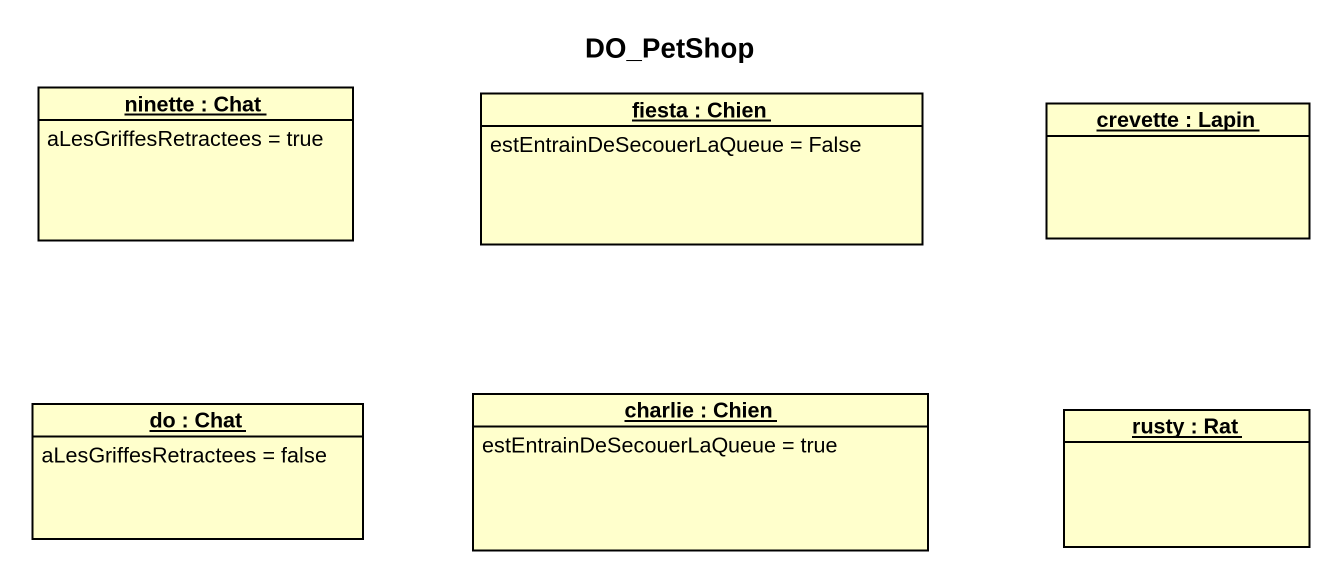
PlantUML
@startuml
title DO_PetShop
hide circle
hide empty members
object "ninette : Chat" as ninette {
  aLesGriffesRetractees = true
}
object "fiesta : Chien" as fiesta {
  estEntrainDeSecouerLaQueue = False
}
object "crevette : Lapin" as crevette
object "do : Chat" as do {
  aLesGriffesRetractees = false
}
object "charlie : Chien" as charlie {
  estEntrainDeSecouerLaQueue = true
}
object "rusty : Rat" as rusty
@enduml
